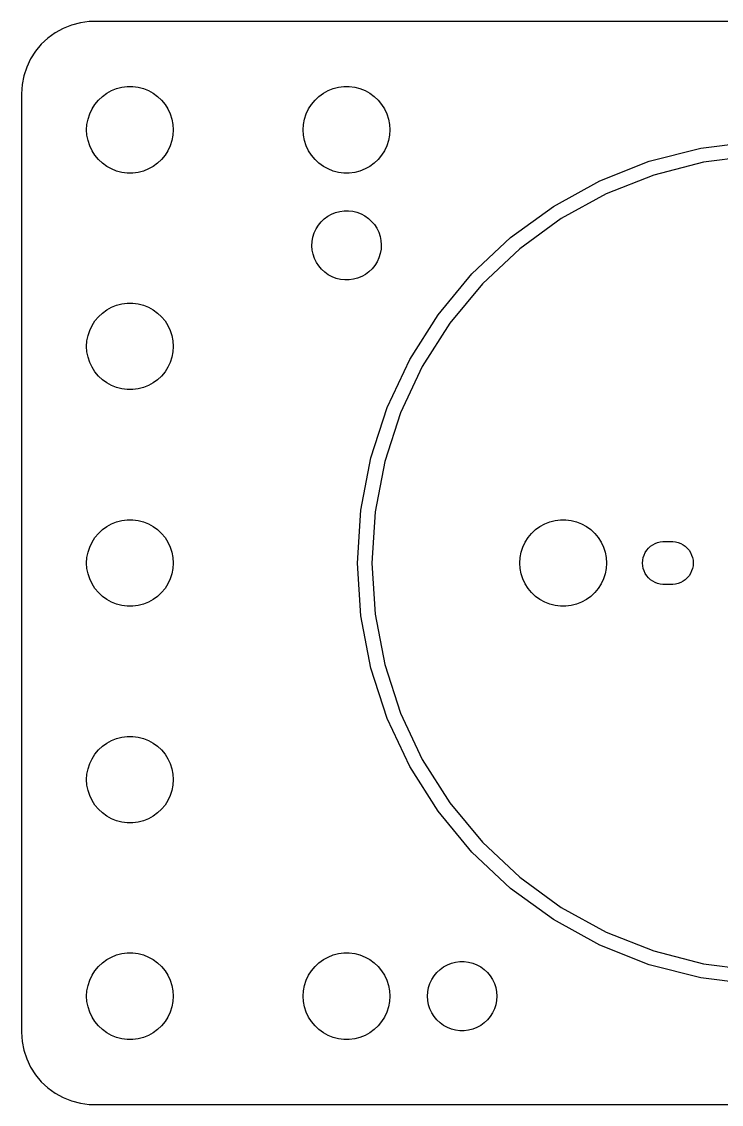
# Model space of a CAD drawing. Header units: metres. Extents: x -52 to 52, y -37 to 289.
# Drawn here: x -52.5 to -4, y 214.5 to 289.5 of the extents above; entities that cross this region are included whole.
import ezdxf

# ---------------------------------------------------------------- set-up
doc = ezdxf.new("R2010")
doc.units = ezdxf.units.M

msp = doc.modelspace()

# ---------------------------------------------------------------- linework, layer by layer
for p, q in [((-47.8139, 289.49), (-48.4369, 289.411)), ((47.8139, 289.49), (-47.8139, 289.49)), ((-50.1791, 288.722), (-50.6871, 288.353)), ((-49.6289, 289.024), (-50.1791, 288.722)), ((-49.0451, 289.255), (-49.6289, 289.024)), ((-48.4369, 289.411), (-49.0451, 289.255)), ((-50.6871, 288.353), (-51.1448, 287.923)), ((-51.5451, 287.439), (-51.8815, 286.909)), ((-51.1448, 287.923), (-51.5451, 287.439)), ((-51.8815, 286.909), (-52.1489, 286.341)), ((-52.3429, 285.743), (-52.4606, 285.127)), ((-52.1489, 286.341), (-52.3429, 285.743)), ((-52.4606, 285.127), (-52.5, 284.5)), ((-45.927, 284.853), (-45.5621, 284.947)), ((-45.5621, 284.947), (-45.1884, 284.994)), ((-45.1884, 284.994), (-44.8116, 284.994)), ((-44.8116, 284.994), (-44.4379, 284.947)), ((-44.4379, 284.947), (-44.0729, 284.853)), ((-30.927, 284.853), (-30.5621, 284.947)), ((-30.5621, 284.947), (-30.1884, 284.994)), ((-30.1884, 284.994), (-29.8116, 284.994)), ((-29.8116, 284.994), (-29.4379, 284.947)), ((-29.4379, 284.947), (-29.0729, 284.853)), ((-52.5, 284.5), (-52.5, 219.5)), ((-47.1869, 284.054), (-46.9123, 284.312)), ((-46.9123, 284.312), (-46.6075, 284.533)), ((-46.6075, 284.533), (-46.2773, 284.714)), ((-46.2773, 284.714), (-45.927, 284.853)), ((-44.0729, 284.853), (-43.7227, 284.714)), ((-43.7227, 284.714), (-43.3925, 284.533)), ((-43.3925, 284.533), (-43.0877, 284.312)), ((-43.0877, 284.312), (-42.8131, 284.054)), ((-32.1869, 284.054), (-31.9123, 284.312)), ((-31.9123, 284.312), (-31.6075, 284.533)), ((-31.6075, 284.533), (-31.2773, 284.714)), ((-31.2773, 284.714), (-30.927, 284.853)), ((-29.0729, 284.853), (-28.7227, 284.714)), ((-28.7227, 284.714), (-28.3925, 284.533)), ((-28.3925, 284.533), (-28.0877, 284.312)), ((-28.0877, 284.312), (-27.8131, 284.054)), ((-47.7893, 283.104), (-47.6289, 283.445)), ((-47.6289, 283.445), (-47.427, 283.763)), ((-47.427, 283.763), (-47.1869, 284.054)), ((-42.8131, 284.054), (-42.5729, 283.763)), ((-42.5729, 283.763), (-42.3711, 283.445)), ((-42.3711, 283.445), (-42.2107, 283.104)), ((-32.7893, 283.104), (-32.6289, 283.445)), ((-32.6289, 283.445), (-32.427, 283.763)), ((-32.427, 283.763), (-32.1869, 284.054)), ((-27.8131, 284.054), (-27.5729, 283.763)), ((-27.5729, 283.763), (-27.3711, 283.445)), ((-27.3711, 283.445), (-27.2107, 283.104)), ((-47.9763, 282.376), (-47.9057, 282.746)), ((-47.9057, 282.746), (-47.7893, 283.104)), ((-42.2107, 283.104), (-42.0942, 282.746)), ((-42.0942, 282.746), (-42.0237, 282.376)), ((-32.9763, 282.376), (-32.9057, 282.746)), ((-32.9057, 282.746), (-32.7893, 283.104)), ((-27.2107, 283.104), (-27.0942, 282.746)), ((-27.0942, 282.746), (-27.0237, 282.376)), ((-48, 282), (-47.9763, 282.376)), ((-47.9763, 281.624), (-48, 282)), ((-42.0237, 282.376), (-42, 282)), ((-42, 282), (-42.0237, 281.624)), ((-33, 282), (-32.9763, 282.376)), ((-32.9763, 281.624), (-33, 282)), ((-27.0237, 282.376), (-27, 282)), ((-27, 282), (-27.0237, 281.624)), ((-47.9057, 281.254), (-47.9763, 281.624)), ((-47.7893, 280.896), (-47.9057, 281.254)), ((-42.0942, 281.254), (-42.2107, 280.896)), ((-42.0237, 281.624), (-42.0942, 281.254)), ((-32.9057, 281.254), (-32.9763, 281.624)), ((-32.7893, 280.896), (-32.9057, 281.254)), ((-27.0942, 281.254), (-27.2107, 280.896)), ((-27.0237, 281.624), (-27.0942, 281.254)), ((-5.4809, 280.732), (-1.83661, 281.192)), ((-47.6289, 280.555), (-47.7893, 280.896)), ((-47.427, 280.237), (-47.6289, 280.555)), ((-42.3711, 280.555), (-42.5729, 280.237)), ((-42.2107, 280.896), (-42.3711, 280.555)), ((-32.6289, 280.555), (-32.7893, 280.896)), ((-32.427, 280.237), (-32.6289, 280.555)), ((-27.3711, 280.555), (-27.5729, 280.237)), ((-27.2107, 280.896), (-27.3711, 280.555)), ((-9.03874, 279.818), (-5.4809, 280.732)), ((-47.1869, 279.946), (-47.427, 280.237)), ((-46.9123, 279.688), (-47.1869, 279.946)), ((-46.6075, 279.467), (-46.9123, 279.688)), ((-43.0877, 279.688), (-43.3925, 279.467)), ((-42.8131, 279.946), (-43.0877, 279.688)), ((-42.5729, 280.237), (-42.8131, 279.946)), ((-32.1869, 279.946), (-32.427, 280.237)), ((-31.9123, 279.688), (-32.1869, 279.946)), ((-31.6075, 279.467), (-31.9123, 279.688)), ((-28.0877, 279.688), (-28.3925, 279.467)), ((-27.8131, 279.946), (-28.0877, 279.688)), ((-27.5729, 280.237), (-27.8131, 279.946)), ((-12.454, 278.466), (-9.03874, 279.818)), ((-5.29352, 279.75), (-8.72972, 278.867)), ((-1.77382, 280.194), (-5.29352, 279.75)), ((-46.2773, 279.286), (-46.6075, 279.467)), ((-45.927, 279.147), (-46.2773, 279.286)), ((-45.5621, 279.053), (-45.927, 279.147)), ((-45.1884, 279.006), (-45.5621, 279.053)), ((-44.8116, 279.006), (-45.1884, 279.006)), ((-44.4379, 279.053), (-44.8116, 279.006)), ((-44.0729, 279.147), (-44.4379, 279.053)), ((-43.7227, 279.286), (-44.0729, 279.147)), ((-43.3925, 279.467), (-43.7227, 279.286)), ((-31.2773, 279.286), (-31.6075, 279.467)), ((-30.927, 279.147), (-31.2773, 279.286)), ((-30.5621, 279.053), (-30.927, 279.147)), ((-30.1884, 279.006), (-30.5621, 279.053)), ((-29.8116, 279.006), (-30.1884, 279.006)), ((-29.4379, 279.053), (-29.8116, 279.006)), ((-29.0729, 279.147), (-29.4379, 279.053)), ((-28.7227, 279.286), (-29.0729, 279.147)), ((-28.3925, 279.467), (-28.7227, 279.286)), ((-15.6729, 276.697), (-12.454, 278.466)), ((-8.72972, 278.867), (-12.0283, 277.561)), ((-12.0283, 277.561), (-15.1371, 275.852)), ((-18.6446, 274.538), (-15.6729, 276.697)), ((-31.5491, 275.833), (-31.3071, 276.013)), ((-31.3071, 276.013), (-31.0445, 276.161)), ((-31.0445, 276.161), (-30.7655, 276.275)), ((-30.7655, 276.275), (-30.4744, 276.353)), ((-30.4744, 276.353), (-30.1758, 276.394)), ((-30.1758, 276.394), (-29.8744, 276.397)), ((-29.8744, 276.397), (-29.575, 276.362)), ((-29.575, 276.362), (-29.2823, 276.29)), ((-29.2823, 276.29), (-29.0009, 276.182)), ((-29.0009, 276.182), (-28.7353, 276.04)), ((-28.7353, 276.04), (-28.4896, 275.865)), ((-32.1151, 275.134), (-31.9563, 275.39)), ((-31.9563, 275.39), (-31.7666, 275.624)), ((-31.7666, 275.624), (-31.5491, 275.833)), ((-28.4896, 275.865), (-28.2678, 275.661)), ((-28.2678, 275.661), (-28.0732, 275.431)), ((-28.0732, 275.431), (-27.9091, 275.178)), ((-27.9091, 275.178), (-27.7779, 274.907)), ((-15.1371, 275.852), (-18.0072, 273.767)), ((-32.3841, 274.276), (-32.3307, 274.572)), ((-32.3307, 274.572), (-32.2406, 274.86)), ((-32.2406, 274.86), (-32.1151, 275.134)), ((-27.7779, 274.907), (-27.6818, 274.621)), ((-27.6818, 274.621), (-27.6222, 274.326)), ((-21.3223, 272.023), (-18.6446, 274.538)), ((-32.3999, 273.975), (-32.3841, 274.276)), ((-32.3778, 273.674), (-32.3999, 273.975)), ((-27.6159, 273.724), (-27.6693, 273.428)), ((-27.6222, 274.326), (-27.6001, 274.025)), ((-27.6001, 274.025), (-27.6159, 273.724)), ((-18.0072, 273.767), (-20.5934, 271.338)), ((-32.3182, 273.379), (-32.3778, 273.674)), ((-32.2221, 273.093), (-32.3182, 273.379)), ((-32.0909, 272.822), (-32.2221, 273.093)), ((-27.7594, 273.14), (-27.8849, 272.866)), ((-27.6693, 273.428), (-27.7594, 273.14)), ((-31.9268, 272.569), (-32.0909, 272.822)), ((-31.7322, 272.339), (-31.9268, 272.569)), ((-31.5104, 272.135), (-31.7322, 272.339)), ((-28.2334, 272.375), (-28.4509, 272.167)), ((-28.0437, 272.61), (-28.2334, 272.375)), ((-27.8849, 272.866), (-28.0437, 272.61)), ((-31.2647, 271.96), (-31.5104, 272.135)), ((-30.9991, 271.818), (-31.2647, 271.96)), ((-30.7177, 271.71), (-30.9991, 271.818)), ((-30.425, 271.638), (-30.7177, 271.71)), ((-30.1256, 271.603), (-30.425, 271.638)), ((-29.8242, 271.606), (-30.1256, 271.603)), ((-29.5256, 271.647), (-29.8242, 271.606)), ((-29.2345, 271.725), (-29.5256, 271.647)), ((-28.9554, 271.839), (-29.2345, 271.725)), ((-28.6929, 271.987), (-28.9554, 271.839)), ((-28.4509, 272.167), (-28.6929, 271.987)), ((-23.6637, 269.193), (-21.3223, 272.023)), ((-20.5934, 271.338), (-22.8547, 268.605)), ((-45.927, 269.853), (-45.5621, 269.947)), ((-45.5621, 269.947), (-45.1884, 269.994)), ((-45.1884, 269.994), (-44.8116, 269.994)), ((-44.8116, 269.994), (-44.4379, 269.947)), ((-44.4379, 269.947), (-44.0729, 269.853)), ((-47.1869, 269.054), (-46.9123, 269.312)), ((-46.9123, 269.312), (-46.6075, 269.533)), ((-46.6075, 269.533), (-46.2773, 269.714)), ((-46.2773, 269.714), (-45.927, 269.853)), ((-44.0729, 269.853), (-43.7227, 269.714)), ((-43.7227, 269.714), (-43.3925, 269.533)), ((-43.3925, 269.533), (-43.0877, 269.312)), ((-43.0877, 269.312), (-42.8131, 269.054)), ((-25.632, 266.091), (-23.6637, 269.193)), ((-47.7893, 268.104), (-47.6289, 268.445)), ((-47.6289, 268.445), (-47.427, 268.763)), ((-47.427, 268.763), (-47.1869, 269.054)), ((-42.8131, 269.054), (-42.5729, 268.763)), ((-42.5729, 268.763), (-42.3711, 268.445)), ((-42.3711, 268.445), (-42.2107, 268.104)), ((-22.8547, 268.605), (-24.7557, 265.61)), ((-47.9763, 267.376), (-47.9057, 267.746)), ((-47.9057, 267.746), (-47.7893, 268.104)), ((-42.2107, 268.104), (-42.0942, 267.746)), ((-42.0942, 267.746), (-42.0237, 267.376)), ((-48, 267), (-47.9763, 267.376)), ((-47.9763, 266.624), (-48, 267)), ((-42.0237, 267.376), (-42, 267)), ((-42, 267), (-42.0237, 266.624)), ((-47.9057, 266.254), (-47.9763, 266.624)), ((-47.7893, 265.896), (-47.9057, 266.254)), ((-42.0942, 266.254), (-42.2107, 265.896)), ((-42.0237, 266.624), (-42.0942, 266.254)), ((-47.6289, 265.555), (-47.7893, 265.896)), ((-47.427, 265.237), (-47.6289, 265.555)), ((-42.3711, 265.555), (-42.5729, 265.237)), ((-42.2107, 265.896), (-42.3711, 265.555)), ((-27.196, 262.768), (-25.632, 266.091)), ((-24.7557, 265.61), (-26.2662, 262.4)), ((-47.1869, 264.946), (-47.427, 265.237)), ((-46.9123, 264.688), (-47.1869, 264.946)), ((-46.6075, 264.467), (-46.9123, 264.688)), ((-43.0877, 264.688), (-43.3925, 264.467)), ((-42.8131, 264.946), (-43.0877, 264.688)), ((-42.5729, 265.237), (-42.8131, 264.946)), ((-46.2773, 264.286), (-46.6075, 264.467)), ((-45.927, 264.147), (-46.2773, 264.286)), ((-45.5621, 264.053), (-45.927, 264.147)), ((-45.1884, 264.006), (-45.5621, 264.053)), ((-44.8116, 264.006), (-45.1884, 264.006)), ((-44.4379, 264.053), (-44.8116, 264.006)), ((-44.0729, 264.147), (-44.4379, 264.053)), ((-43.7227, 264.286), (-44.0729, 264.147)), ((-43.3925, 264.467), (-43.7227, 264.286)), ((-28.3311, 259.274), (-27.196, 262.768)), ((-26.2662, 262.4), (-27.3625, 259.025)), ((-29.0193, 255.666), (-28.3311, 259.274)), ((-27.3625, 259.025), (-28.0272, 255.541)), ((-45.927, 254.853), (-45.5621, 254.947)), ((-45.5621, 254.947), (-45.1884, 254.994)), ((-45.1884, 254.994), (-44.8116, 254.994)), ((-44.8116, 254.994), (-44.4379, 254.947)), ((-44.4379, 254.947), (-44.0729, 254.853)), ((-29.25, 252), (-29.0193, 255.666)), ((-28.0272, 255.541), (-28.25, 252)), ((-15.927, 254.853), (-15.5621, 254.947)), ((-15.5621, 254.947), (-15.1884, 254.994)), ((-15.1884, 254.994), (-14.8116, 254.994)), ((-14.8116, 254.994), (-14.4379, 254.947)), ((-14.4379, 254.947), (-14.0729, 254.853)), ((-47.1869, 254.054), (-46.9123, 254.312)), ((-46.9123, 254.312), (-46.6075, 254.533)), ((-46.6075, 254.533), (-46.2773, 254.714)), ((-46.2773, 254.714), (-45.927, 254.853)), ((-44.0729, 254.853), (-43.7227, 254.714)), ((-43.7227, 254.714), (-43.3925, 254.533)), ((-43.3925, 254.533), (-43.0877, 254.312)), ((-43.0877, 254.312), (-42.8131, 254.054)), ((-17.1869, 254.054), (-16.9123, 254.312)), ((-16.9123, 254.312), (-16.6075, 254.533)), ((-16.6075, 254.533), (-16.2773, 254.714)), ((-16.2773, 254.714), (-15.927, 254.853)), ((-14.0729, 254.853), (-13.7227, 254.714)), ((-13.7227, 254.714), (-13.3925, 254.533)), ((-13.3925, 254.533), (-13.0877, 254.312)), ((-13.0877, 254.312), (-12.8131, 254.054)), ((-47.7893, 253.104), (-47.6289, 253.445)), ((-47.6289, 253.445), (-47.427, 253.763)), ((-47.427, 253.763), (-47.1869, 254.054)), ((-42.8131, 254.054), (-42.5729, 253.763)), ((-42.5729, 253.763), (-42.3711, 253.445)), ((-42.3711, 253.445), (-42.2107, 253.104)), ((-17.7893, 253.104), (-17.6289, 253.445)), ((-17.6289, 253.445), (-17.427, 253.763)), ((-17.427, 253.763), (-17.1869, 254.054)), ((-12.8131, 254.054), (-12.5729, 253.763)), ((-12.5729, 253.763), (-12.3711, 253.445)), ((-12.3711, 253.445), (-12.2107, 253.104)), ((-8.46352, 253.427), (-8.28107, 253.473)), ((-8.28107, 253.473), (-8.09418, 253.497)), ((-8.09418, 253.497), (-7.40581, 253.497)), ((-7.40581, 253.497), (-7.21892, 253.473)), ((-7.21892, 253.473), (-7.03647, 253.427)), ((-47.9763, 252.376), (-47.9057, 252.746)), ((-47.9057, 252.746), (-47.7893, 253.104)), ((-42.2107, 253.104), (-42.0942, 252.746)), ((-42.0942, 252.746), (-42.0237, 252.376)), ((-17.9763, 252.376), (-17.9057, 252.746)), ((-17.9057, 252.746), (-17.7893, 253.104)), ((-12.2107, 253.104), (-12.0942, 252.746)), ((-12.0942, 252.746), (-12.0237, 252.376)), ((-9.39465, 252.552), (-9.31445, 252.723)), ((-9.31445, 252.723), (-9.21352, 252.882)), ((-9.21352, 252.882), (-9.09344, 253.027)), ((-9.09344, 253.027), (-8.95613, 253.156)), ((-8.95613, 253.156), (-8.80373, 253.266)), ((-8.80373, 253.266), (-8.63866, 253.357)), ((-8.63866, 253.357), (-8.46352, 253.427)), ((-7.03647, 253.427), (-6.86133, 253.357)), ((-6.86133, 253.357), (-6.69626, 253.266)), ((-6.69626, 253.266), (-6.54385, 253.156)), ((-6.54385, 253.156), (-6.40654, 253.027)), ((-6.40654, 253.027), (-6.28647, 252.882)), ((-6.28647, 252.882), (-6.18553, 252.723)), ((-6.18553, 252.723), (-6.10533, 252.552)), ((-48, 252), (-47.9763, 252.376)), ((-47.9763, 251.624), (-48, 252)), ((-42.0237, 252.376), (-42, 252)), ((-42, 252), (-42.0237, 251.624)), ((-29.0193, 248.334), (-29.25, 252)), ((-28.25, 252), (-28.0272, 248.459)), ((-18, 252), (-17.9763, 252.376)), ((-17.9763, 251.624), (-18, 252)), ((-12.0237, 252.376), (-12, 252)), ((-12, 252), (-12.0237, 251.624)), ((-9.5, 252), (-9.48816, 252.188)), ((-9.48816, 251.812), (-9.5, 252)), ((-9.48816, 252.188), (-9.45287, 252.373)), ((-9.45287, 252.373), (-9.39465, 252.552)), ((-6.10533, 252.552), (-6.04712, 252.373)), ((-6.04712, 252.373), (-6.01183, 252.188)), ((-6.01183, 252.188), (-6, 252)), ((-6, 252), (-6.01183, 251.812)), ((-47.9057, 251.254), (-47.9763, 251.624)), ((-47.7893, 250.896), (-47.9057, 251.254)), ((-42.0942, 251.254), (-42.2107, 250.896)), ((-42.0237, 251.624), (-42.0942, 251.254)), ((-17.9057, 251.254), (-17.9763, 251.624)), ((-17.7893, 250.896), (-17.9057, 251.254)), ((-12.0942, 251.254), (-12.2107, 250.896)), ((-12.0237, 251.624), (-12.0942, 251.254)), ((-9.45287, 251.627), (-9.48816, 251.812)), ((-9.39465, 251.448), (-9.45287, 251.627)), ((-9.31445, 251.277), (-9.39465, 251.448)), ((-9.21352, 251.118), (-9.31445, 251.277)), ((-6.18553, 251.277), (-6.28647, 251.118)), ((-6.10533, 251.448), (-6.18553, 251.277)), ((-6.04712, 251.627), (-6.10533, 251.448)), ((-6.01183, 251.812), (-6.04712, 251.627)), ((-47.6289, 250.555), (-47.7893, 250.896)), ((-47.427, 250.237), (-47.6289, 250.555)), ((-42.3711, 250.555), (-42.5729, 250.237)), ((-42.2107, 250.896), (-42.3711, 250.555)), ((-17.6289, 250.555), (-17.7893, 250.896)), ((-17.427, 250.237), (-17.6289, 250.555)), ((-12.3711, 250.555), (-12.5729, 250.237)), ((-12.2107, 250.896), (-12.3711, 250.555)), ((-9.09344, 250.973), (-9.21352, 251.118)), ((-8.95613, 250.844), (-9.09344, 250.973)), ((-8.80373, 250.734), (-8.95613, 250.844)), ((-8.63866, 250.643), (-8.80373, 250.734)), ((-8.46352, 250.573), (-8.63866, 250.643)), ((-8.28107, 250.527), (-8.46352, 250.573)), ((-8.09418, 250.503), (-8.28107, 250.527)), ((-7.40581, 250.503), (-8.09418, 250.503)), ((-7.21892, 250.527), (-7.40581, 250.503)), ((-7.03647, 250.573), (-7.21892, 250.527)), ((-6.86133, 250.643), (-7.03647, 250.573)), ((-6.69626, 250.734), (-6.86133, 250.643)), ((-6.54385, 250.844), (-6.69626, 250.734)), ((-6.40654, 250.973), (-6.54385, 250.844)), ((-6.28647, 251.118), (-6.40654, 250.973)), ((-47.1869, 249.946), (-47.427, 250.237)), ((-46.9123, 249.688), (-47.1869, 249.946)), ((-46.6075, 249.467), (-46.9123, 249.688)), ((-43.0877, 249.688), (-43.3925, 249.467)), ((-42.8131, 249.946), (-43.0877, 249.688)), ((-42.5729, 250.237), (-42.8131, 249.946)), ((-17.1869, 249.946), (-17.427, 250.237)), ((-16.9123, 249.688), (-17.1869, 249.946)), ((-16.6075, 249.467), (-16.9123, 249.688)), ((-13.0877, 249.688), (-13.3925, 249.467)), ((-12.8131, 249.946), (-13.0877, 249.688)), ((-12.5729, 250.237), (-12.8131, 249.946)), ((-46.2773, 249.286), (-46.6075, 249.467)), ((-45.927, 249.147), (-46.2773, 249.286)), ((-45.5621, 249.053), (-45.927, 249.147)), ((-45.1884, 249.006), (-45.5621, 249.053)), ((-44.8116, 249.006), (-45.1884, 249.006)), ((-44.4379, 249.053), (-44.8116, 249.006)), ((-44.0729, 249.147), (-44.4379, 249.053)), ((-43.7227, 249.286), (-44.0729, 249.147)), ((-43.3925, 249.467), (-43.7227, 249.286)), ((-16.2773, 249.286), (-16.6075, 249.467)), ((-15.927, 249.147), (-16.2773, 249.286)), ((-15.5621, 249.053), (-15.927, 249.147)), ((-15.1884, 249.006), (-15.5621, 249.053)), ((-14.8116, 249.006), (-15.1884, 249.006)), ((-14.4379, 249.053), (-14.8116, 249.006)), ((-14.0729, 249.147), (-14.4379, 249.053)), ((-13.7227, 249.286), (-14.0729, 249.147)), ((-13.3925, 249.467), (-13.7227, 249.286)), ((-28.3311, 244.726), (-29.0193, 248.334)), ((-28.0272, 248.459), (-27.3625, 244.975)), ((-27.196, 241.232), (-28.3311, 244.726)), ((-27.3625, 244.975), (-26.2662, 241.6)), ((-26.2662, 241.6), (-24.7557, 238.39)), ((-25.632, 237.909), (-27.196, 241.232)), ((-45.927, 239.853), (-45.5621, 239.947)), ((-45.5621, 239.947), (-45.1884, 239.994)), ((-45.1884, 239.994), (-44.8116, 239.994)), ((-44.8116, 239.994), (-44.4379, 239.947)), ((-44.4379, 239.947), (-44.0729, 239.853)), ((-47.1869, 239.054), (-46.9123, 239.312)), ((-46.9123, 239.312), (-46.6075, 239.533)), ((-46.6075, 239.533), (-46.2773, 239.714)), ((-46.2773, 239.714), (-45.927, 239.853)), ((-44.0729, 239.853), (-43.7227, 239.714)), ((-43.7227, 239.714), (-43.3925, 239.533)), ((-43.3925, 239.533), (-43.0877, 239.312)), ((-43.0877, 239.312), (-42.8131, 239.054)), ((-47.7893, 238.104), (-47.6289, 238.445)), ((-47.6289, 238.445), (-47.427, 238.763)), ((-47.427, 238.763), (-47.1869, 239.054)), ((-42.8131, 239.054), (-42.5729, 238.763)), ((-42.5729, 238.763), (-42.3711, 238.445)), ((-42.3711, 238.445), (-42.2107, 238.104)), ((-47.9763, 237.376), (-47.9057, 237.746)), ((-47.9057, 237.746), (-47.7893, 238.104)), ((-42.2107, 238.104), (-42.0942, 237.746)), ((-42.0942, 237.746), (-42.0237, 237.376)), ((-23.6637, 234.807), (-25.632, 237.909)), ((-24.7557, 238.39), (-22.8547, 235.395)), ((-48, 237), (-47.9763, 237.376)), ((-47.9763, 236.624), (-48, 237)), ((-42.0237, 237.376), (-42, 237)), ((-42, 237), (-42.0237, 236.624)), ((-47.9057, 236.254), (-47.9763, 236.624)), ((-47.7893, 235.896), (-47.9057, 236.254)), ((-42.0942, 236.254), (-42.2107, 235.896)), ((-42.0237, 236.624), (-42.0942, 236.254)), ((-47.6289, 235.555), (-47.7893, 235.896)), ((-47.427, 235.237), (-47.6289, 235.555)), ((-42.3711, 235.555), (-42.5729, 235.237)), ((-42.2107, 235.896), (-42.3711, 235.555)), ((-47.1869, 234.946), (-47.427, 235.237)), ((-46.9123, 234.688), (-47.1869, 234.946)), ((-46.6075, 234.467), (-46.9123, 234.688)), ((-43.0877, 234.688), (-43.3925, 234.467)), ((-42.8131, 234.946), (-43.0877, 234.688)), ((-42.5729, 235.237), (-42.8131, 234.946)), ((-21.3223, 231.977), (-23.6637, 234.807)), ((-22.8547, 235.395), (-20.5934, 232.662)), ((-46.2773, 234.286), (-46.6075, 234.467)), ((-45.927, 234.147), (-46.2773, 234.286)), ((-45.5621, 234.053), (-45.927, 234.147)), ((-45.1884, 234.006), (-45.5621, 234.053)), ((-44.8116, 234.006), (-45.1884, 234.006)), ((-44.4379, 234.053), (-44.8116, 234.006)), ((-44.0729, 234.147), (-44.4379, 234.053)), ((-43.7227, 234.286), (-44.0729, 234.147)), ((-43.3925, 234.467), (-43.7227, 234.286)), ((-20.5934, 232.662), (-18.0072, 230.233)), ((-18.6446, 229.462), (-21.3223, 231.977)), ((-18.0072, 230.233), (-15.1371, 228.148)), ((-15.6729, 227.303), (-18.6446, 229.462)), ((-15.1371, 228.148), (-12.0283, 226.439)), ((-12.454, 225.534), (-15.6729, 227.303)), ((-12.0283, 226.439), (-8.72972, 225.133)), ((-45.927, 224.853), (-45.5621, 224.947)), ((-45.5621, 224.947), (-45.1884, 224.994)), ((-45.1884, 224.994), (-44.8116, 224.994)), ((-44.8116, 224.994), (-44.4379, 224.947)), ((-44.4379, 224.947), (-44.0729, 224.853)), ((-30.927, 224.853), (-30.5621, 224.947)), ((-30.5621, 224.947), (-30.1884, 224.994)), ((-30.1884, 224.994), (-29.8116, 224.994)), ((-29.8116, 224.994), (-29.4379, 224.947)), ((-29.4379, 224.947), (-29.0729, 224.853)), ((-9.03874, 224.182), (-12.454, 225.534)), ((-8.72972, 225.133), (-5.29352, 224.25)), ((-47.1869, 224.054), (-46.9123, 224.312)), ((-46.9123, 224.312), (-46.6075, 224.533)), ((-46.6075, 224.533), (-46.2773, 224.714)), ((-46.2773, 224.714), (-45.927, 224.853)), ((-44.0729, 224.853), (-43.7227, 224.714)), ((-43.7227, 224.714), (-43.3925, 224.533)), ((-43.3925, 224.533), (-43.0877, 224.312)), ((-43.0877, 224.312), (-42.8131, 224.054)), ((-32.1869, 224.054), (-31.9123, 224.312)), ((-31.9123, 224.312), (-31.6075, 224.533)), ((-31.6075, 224.533), (-31.2773, 224.714)), ((-31.2773, 224.714), (-30.927, 224.853)), ((-29.0729, 224.853), (-28.7227, 224.714)), ((-28.7227, 224.714), (-28.3925, 224.533)), ((-28.3925, 224.533), (-28.0877, 224.312)), ((-28.0877, 224.312), (-27.8131, 224.054)), ((-23.0219, 224.172), (-22.7416, 224.283)), ((-22.7416, 224.283), (-22.4497, 224.357)), ((-22.4497, 224.357), (-22.1507, 224.395)), ((-22.1507, 224.395), (-21.8493, 224.395)), ((-21.8493, 224.395), (-21.5503, 224.357)), ((-21.5503, 224.357), (-21.2583, 224.283)), ((-21.2583, 224.283), (-20.9781, 224.172)), ((-5.29352, 224.25), (-1.77382, 223.806)), ((-47.7893, 223.104), (-47.6289, 223.445)), ((-47.6289, 223.445), (-47.427, 223.763)), ((-47.427, 223.763), (-47.1869, 224.054)), ((-42.8131, 224.054), (-42.5729, 223.763)), ((-42.5729, 223.763), (-42.3711, 223.445)), ((-42.3711, 223.445), (-42.2107, 223.104)), ((-32.7893, 223.104), (-32.6289, 223.445)), ((-32.6289, 223.445), (-32.427, 223.763)), ((-32.427, 223.763), (-32.1869, 224.054)), ((-27.8131, 224.054), (-27.5729, 223.763)), ((-27.5729, 223.763), (-27.3711, 223.445)), ((-27.3711, 223.445), (-27.2107, 223.104)), ((-23.9416, 223.411), (-23.7495, 223.643)), ((-23.7495, 223.643), (-23.5298, 223.849)), ((-23.5298, 223.849), (-23.286, 224.026)), ((-23.286, 224.026), (-23.0219, 224.172)), ((-20.9781, 224.172), (-20.714, 224.026)), ((-20.714, 224.026), (-20.4702, 223.849)), ((-20.4702, 223.849), (-20.2505, 223.643)), ((-20.2505, 223.643), (-20.0583, 223.411)), ((-5.4809, 223.268), (-9.03874, 224.182)), ((-47.9763, 222.376), (-47.9057, 222.746)), ((-47.9057, 222.746), (-47.7893, 223.104)), ((-42.2107, 223.104), (-42.0942, 222.746)), ((-42.0942, 222.746), (-42.0237, 222.376)), ((-32.9763, 222.376), (-32.9057, 222.746)), ((-32.9057, 222.746), (-32.7893, 223.104)), ((-27.2107, 223.104), (-27.0942, 222.746)), ((-27.0942, 222.746), (-27.0237, 222.376)), ((-24.3246, 222.597), (-24.2315, 222.883)), ((-24.2315, 222.883), (-24.1031, 223.156)), ((-24.1031, 223.156), (-23.9416, 223.411)), ((-20.0583, 223.411), (-19.8969, 223.156)), ((-19.8969, 223.156), (-19.7685, 222.883)), ((-19.7685, 222.883), (-19.6754, 222.597)), ((-1.83661, 222.808), (-5.4809, 223.268)), ((-48, 222), (-47.9763, 222.376)), ((-47.9763, 221.624), (-48, 222)), ((-42.0237, 222.376), (-42, 222)), ((-42, 222), (-42.0237, 221.624)), ((-33, 222), (-32.9763, 222.376)), ((-32.9763, 221.624), (-33, 222)), ((-27.0237, 222.376), (-27, 222)), ((-27, 222), (-27.0237, 221.624)), ((-24.4, 222), (-24.3811, 222.301)), ((-24.3811, 221.699), (-24.4, 222)), ((-24.3811, 222.301), (-24.3246, 222.597)), ((-19.6754, 222.597), (-19.6189, 222.301)), ((-19.6189, 222.301), (-19.6, 222)), ((-19.6, 222), (-19.6189, 221.699)), ((-47.9057, 221.254), (-47.9763, 221.624)), ((-47.7893, 220.896), (-47.9057, 221.254)), ((-42.0942, 221.254), (-42.2107, 220.896)), ((-42.0237, 221.624), (-42.0942, 221.254)), ((-32.9057, 221.254), (-32.9763, 221.624)), ((-32.7893, 220.896), (-32.9057, 221.254)), ((-27.0942, 221.254), (-27.2107, 220.896)), ((-27.0237, 221.624), (-27.0942, 221.254)), ((-24.3246, 221.403), (-24.3811, 221.699)), ((-24.2315, 221.117), (-24.3246, 221.403)), ((-19.6754, 221.403), (-19.7685, 221.117)), ((-19.6189, 221.699), (-19.6754, 221.403)), ((-47.6289, 220.555), (-47.7893, 220.896)), ((-47.427, 220.237), (-47.6289, 220.555)), ((-42.3711, 220.555), (-42.5729, 220.237)), ((-42.2107, 220.896), (-42.3711, 220.555)), ((-32.6289, 220.555), (-32.7893, 220.896)), ((-32.427, 220.237), (-32.6289, 220.555)), ((-27.3711, 220.555), (-27.5729, 220.237)), ((-27.2107, 220.896), (-27.3711, 220.555)), ((-24.1031, 220.844), (-24.2315, 221.117)), ((-23.9416, 220.589), (-24.1031, 220.844)), ((-23.7495, 220.357), (-23.9416, 220.589)), ((-20.0583, 220.589), (-20.2505, 220.357)), ((-19.8969, 220.844), (-20.0583, 220.589)), ((-19.7685, 221.117), (-19.8969, 220.844)), ((-47.1869, 219.946), (-47.427, 220.237)), ((-46.9123, 219.688), (-47.1869, 219.946)), ((-42.8131, 219.946), (-43.0877, 219.688)), ((-42.5729, 220.237), (-42.8131, 219.946)), ((-32.1869, 219.946), (-32.427, 220.237)), ((-31.9123, 219.688), (-32.1869, 219.946)), ((-27.8131, 219.946), (-28.0877, 219.688)), ((-27.5729, 220.237), (-27.8131, 219.946)), ((-23.5298, 220.151), (-23.7495, 220.357)), ((-23.286, 219.974), (-23.5298, 220.151)), ((-23.0219, 219.828), (-23.286, 219.974)), ((-22.7416, 219.717), (-23.0219, 219.828)), ((-22.4497, 219.643), (-22.7416, 219.717)), ((-21.2583, 219.717), (-21.5503, 219.643)), ((-20.9781, 219.828), (-21.2583, 219.717)), ((-20.714, 219.974), (-20.9781, 219.828)), ((-20.4702, 220.151), (-20.714, 219.974)), ((-20.2505, 220.357), (-20.4702, 220.151)), ((-52.5, 219.5), (-52.4606, 218.873)), ((-46.6075, 219.467), (-46.9123, 219.688)), ((-46.2773, 219.286), (-46.6075, 219.467)), ((-45.927, 219.147), (-46.2773, 219.286)), ((-45.5621, 219.053), (-45.927, 219.147)), ((-45.1884, 219.006), (-45.5621, 219.053)), ((-44.8116, 219.006), (-45.1884, 219.006)), ((-44.4379, 219.053), (-44.8116, 219.006)), ((-44.0729, 219.147), (-44.4379, 219.053)), ((-43.7227, 219.286), (-44.0729, 219.147)), ((-43.3925, 219.467), (-43.7227, 219.286)), ((-43.0877, 219.688), (-43.3925, 219.467)), ((-31.6075, 219.467), (-31.9123, 219.688)), ((-31.2773, 219.286), (-31.6075, 219.467)), ((-30.927, 219.147), (-31.2773, 219.286)), ((-30.5621, 219.053), (-30.927, 219.147)), ((-30.1884, 219.006), (-30.5621, 219.053)), ((-29.8116, 219.006), (-30.1884, 219.006)), ((-29.4379, 219.053), (-29.8116, 219.006)), ((-29.0729, 219.147), (-29.4379, 219.053)), ((-28.7227, 219.286), (-29.0729, 219.147)), ((-28.3925, 219.467), (-28.7227, 219.286)), ((-28.0877, 219.688), (-28.3925, 219.467)), ((-22.1507, 219.605), (-22.4497, 219.643)), ((-21.8493, 219.605), (-22.1507, 219.605)), ((-21.5503, 219.643), (-21.8493, 219.605)), ((-52.4606, 218.873), (-52.3429, 218.257)), ((-52.3429, 218.257), (-52.1489, 217.659)), ((-52.1489, 217.659), (-51.8815, 217.091)), ((-51.8815, 217.091), (-51.5451, 216.561)), ((-51.5451, 216.561), (-51.1448, 216.077)), ((-51.1448, 216.077), (-50.6871, 215.647)), ((-50.6871, 215.647), (-50.1791, 215.278)), ((-50.1791, 215.278), (-49.6289, 214.976)), ((-49.6289, 214.976), (-49.0451, 214.745)), ((-49.0451, 214.745), (-48.4369, 214.589)), ((-48.4369, 214.589), (-47.8139, 214.51)), ((-47.8139, 214.51), (47.8139, 214.51))]:
    msp.add_line(p, q)

doc.saveas('drawing.dxf')
